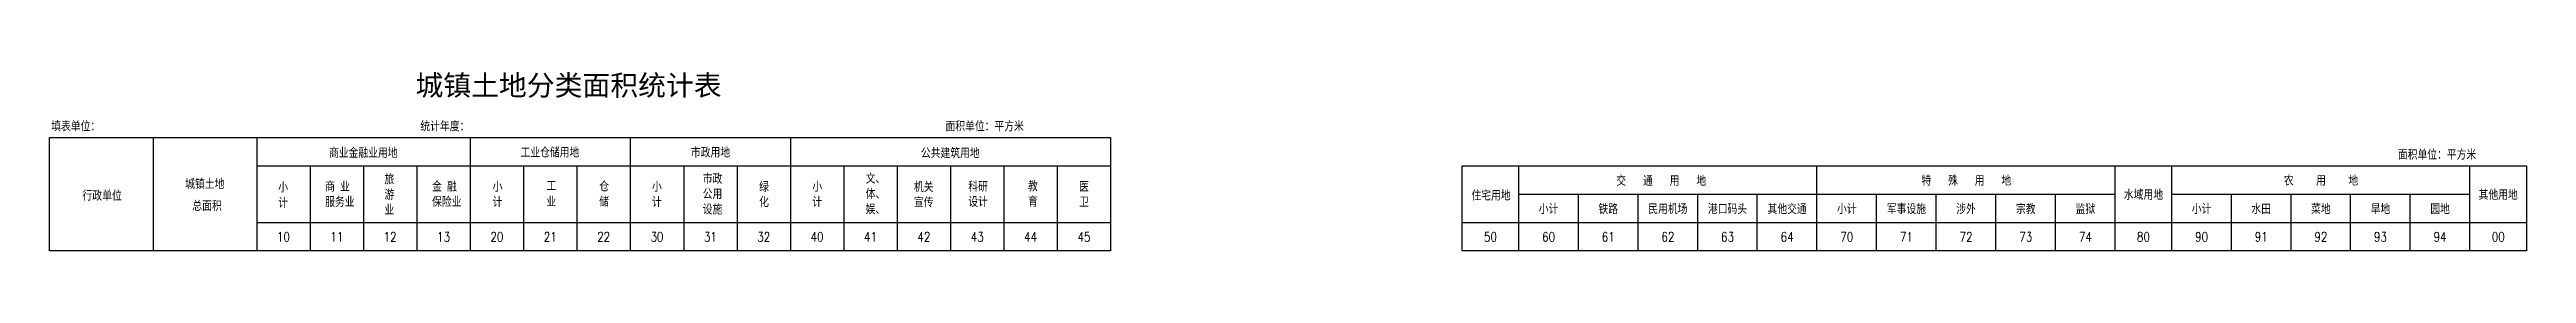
# Model space of a CAD drawing. Extents: x 0 to 789, y -36 to 21.
import ezdxf
from ezdxf.enums import TextEntityAlignment as Align

# ---------------------------------------------------------------- set-up
doc = ezdxf.new("R2010")
doc.units = 0
doc.header["$MEASUREMENT"] = 0
doc.layers.get('0').update_dxf_attribs({"linetype": 'CONTINUOUS'})
doc.styles.add('HZ', font='rs.shx', dxfattribs={"width": 0.8, "bigfont": 'hztxt.shx'})
doc.styles.add('宋体', font='SimSun.ttf')

msp = doc.modelspace()

# ---------------------------------------------------------------- linework, layer by layer
at = {"linetype": 'CONTINUOUS'}
for p, q in [((33, 0), (33, -36)), ((66, 0), (66, -36)), ((134, 0), (134, -36)), ((185, 0), (185, -36)), ((236, 0), (236, -36)), ((66, -9), (338, -9)), ((83, -9), (83, -36)), ((100, -9), (100, -36)), ((117, -9), (117, -36)), ((151, -9), (151, -36)), ((168, -9), (168, -36)), ((202, -9), (202, -36)), ((219, -9), (219, -36)), ((253, -9), (253, -36)), ((270, -9), (270, -36)), ((287, -9), (287, -36)), ((304, -9), (304, -36)), ((321, -9), (321, -36)), ((450, -9), (789, -9)), ((450, -36), (450, -9)), ((468, -36), (468, -9)), ((563, -36), (563, -9)), ((658, -36), (658, -9)), ((676, -36), (676, -9)), ((771, -36), (771, -9)), ((789, -9), (789, -36)), ((468, -18), (658, -18)), ((487, -36), (487, -18)), ((506, -36), (506, -18)), ((525, -36), (525, -18)), ((544, -36), (544, -18)), ((582, -36), (582, -18)), ((601, -36), (601, -18)), ((620, -36), (620, -18)), ((639, -36), (639, -18)), ((676, -18), (771, -18)), ((695, -36), (695, -18)), ((714, -36), (714, -18)), ((733, -36), (733, -18)), ((752, -36), (752, -18)), ((66, -27), (338, -27)), ((450, -27), (789, -27)), ((789, -36), (450, -36))]:
    msp.add_line(p, q, dxfattribs=at)
at = {"linetype": 'CONTINUOUS', "flags": 128}
msp.add_lwpolyline([(0, 0), (338, 0), (338, -36), (0, -36)], close=True, dxfattribs=at)

# ---------------------------------------------------------------- texts
at = {"linetype": 'CONTINUOUS'}
for s, height, style, p in [('城镇土地分类面积统计表', 6.5, '宋体', (165.32, 16.72)), ('行政单位', 3, 'HZ', (16.75, -18.24))]:
    msp.add_text(s, height=height, dxfattribs=dict(at, style=style)).set_placement(p, align=Align.MIDDLE)
at = {"linetype": 'CONTINUOUS', "style": 'HZ', "width": 0.8}
for s, p in [('填表单位：', (0.53, 2)), ('统计年度：', (118.12, 2)), ('面积单位：平方米', (285.39, 2)), ('面积单位：平方米', (748.03, -7)), ('商 业', (87.8, -17.14)), ('金 融', (121.86, -17.14)), ('市政', (208.07, -14.65)), ('文、', (259.98, -14.6)), ('教', (311.69, -17.04)), ('交   通   用   地', (499.1, -15.31)), ('总面积', (45.49, -23.27)), ('服务业', (87.8, -22)), ('保险业', (121.86, -22)), ('设施', (208.07, -24.36)), ('公用', (208.07, -19.5)), ('体、', (259.98, -19.46)), ('娱、', (259.98, -24.32)), ('育', (311.69, -21.9))]:
    msp.add_text(s, height=3, dxfattribs=at).set_placement(p)
for s, p in [('商业金融业用地', (99.95, -4.66)), ('工业仓储用地', (159.39, -4.53)), ('市政用地', (210.55, -4.54)), ('公共建筑用地', (286.93, -4.73)), ('城镇土地', (49.47, -14.54)), ('小', (74.4, -15.66)), ('旅', (108.24, -13.05)), ('小', (142.7, -15.43)), ('工', (159.85, -15.32)), ('仓', (176.65, -15.32)), ('小', (193.46, -15.43)), ('绿', (227.6, -15.44)), ('小', (244.55, -15.43)), ('机关', (278.46, -15.5)), ('科研', (295.78, -15.37)), ('医', (329.52, -15.5)), ('特   殊   用   地', (610.58, -13.47)), ('农    用    地', (723.57, -13.48)), ('计', (74.4, -20.52)), ('游', (108.24, -17.91)), ('业', (108.24, -22.77)), ('计', (142.7, -20.29)), ('业', (159.85, -20.17)), ('储', (176.65, -20.17)), ('计', (193.46, -20.29)), ('化', (227.6, -20.3)), ('计', (244.55, -20.29)), ('宣传', (278.46, -20.36)), ('设计', (295.78, -20.23)), ('卫', (329.52, -20.36)), ('住宅用地', (459.17, -18.19)), ('小计', (477.5, -22.5)), ('铁路', (496.5, -22.5)), ('民用机场', (515.5, -22.5)), ('港口码头', (534.5, -22.5)), ('其他交通', (553.5, -22.5)), ('小计', (572.5, -22.5)), ('军事设施', (591.5, -22.5)), ('涉外', (610.5, -22.5)), ('宗教', (629.5, -22.5)), ('监狱', (648.5, -22.5)), ('水域用地', (667, -18)), ('小计', (685.5, -22.5)), ('水田', (704.5, -22.5)), ('菜地', (723.5, -22.5)), ('旱地', (742.5, -22.5)), ('园地', (761.5, -22.5)), ('其他用地', (780, -18)), ('10', (74.5, -31.5)), ('11', (91.5, -31.5)), ('12', (108.5, -31.5)), ('13', (125.5, -31.5)), ('20', (142.5, -31.5)), ('21', (159.5, -31.5)), ('22', (176.5, -31.5)), ('30', (193.5, -31.5)), ('31', (210.5, -31.5)), ('32', (227.5, -31.5)), ('40', (244.5, -31.5)), ('41', (261.5, -31.5)), ('42', (278.5, -31.5)), ('43', (295.5, -31.5)), ('44', (312.5, -31.5)), ('45', (329.5, -31.5)), ('50', (459, -31.5)), ('60', (477.5, -31.5)), ('61', (496.5, -31.5)), ('62', (515.5, -31.5)), ('63', (534.5, -31.5)), ('64', (553.5, -31.5)), ('70', (572.5, -31.5)), ('71', (591.5, -31.5)), ('72', (610.5, -31.5)), ('73', (629.5, -31.5)), ('74', (648.5, -31.5)), ('80', (667, -31.5)), ('90', (685.5, -31.5)), ('91', (704.5, -31.5)), ('92', (723.5, -31.5)), ('93', (742.5, -31.5)), ('94', (761.5, -31.5)), ('00', (780, -31.5))]:
    msp.add_text(s, height=3, dxfattribs=at).set_placement(p, align=Align.MIDDLE)

doc.saveas('drawing.dxf')
